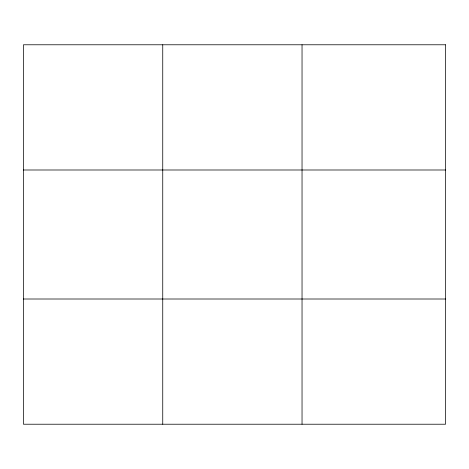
<?xml version="1.0" encoding="UTF-8"?>
<svg xmlns="http://www.w3.org/2000/svg" width="469" height="469" viewBox="0 0 469 469"><rect width="100%" height="100%" fill="white"/><g stroke="black" fill="none" stroke-linecap="round" stroke-linejoin="round"><path stroke-width="0.7" d="M162.743 424.222L162.743 44.778M302.036 424.222L302.036 44.778M23.45 169.995L445.55 169.995M23.45 299.005L445.55 299.005M445.55 44.778L445.55 424.222L23.45 424.222L23.45 44.778L445.55 44.778"/></g></svg>
